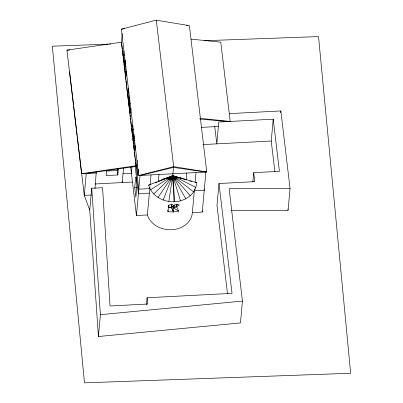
<?xml version="1.0" encoding="UTF-8"?>
<svg xmlns="http://www.w3.org/2000/svg" width="403" height="403" viewBox="0 0 403 403"><rect width="100%" height="100%" fill="white"/><g stroke="black" fill="none" stroke-linecap="round" stroke-linejoin="round"><path stroke-width="0.6" d="M168.132 207.177L171.577 207.409L171.854 204.276M176.912 204.386L176.685 206.825L178.645 211.167L173.381 211.968L171.582 207.273L168.116 207.127L171.577 207.409L173.935 205.873A2.841 1.547 -14.8 0 1 176.67 204.376A2.841 1.547 -14.8 0 1 179.199 205.077L176.685 206.825L173.376 207.318L176.726 206.744L176.947 204.306M171.849 204.366L171.577 207.409L173.935 205.873A2.841 1.612 1.4 0 0 171.34 204.648A2.841 1.612 1.4 0 0 168.55 205.631L167.996 211.721L173.381 211.968L173.935 205.873L171.451 207.369L173.381 211.968L173.24 210.824M122.305 33.474L121.51 42.179L66.928 50.153L81.602 173.708L86.252 173.542L84.267 195.374L89.748 210.114L98.418 336.52L240.46 322.924L242.45 301.086L229.111 188.745L290.059 188.473L288.069 210.306L231.518 210.562M89.748 210.114L91.733 188.277L102.569 187.712L110.024 305.988L147.825 304.023L147.08 297.767L232.022 293.354L218.985 183.516L254.777 181.657L253.709 172.67L279.42 171.335L273.229 119.197L218.784 122.028L216.799 143.861L214.734 126.477M94.992 188.609L96.272 171.814M106.709 170.177L106.216 175.562L117.832 174.957L118.432 168.378M125.111 60.445L124.723 64.697L123.58 55.08L123.968 50.828M98.418 336.52L100.402 314.683L91.733 188.277M126.532 71.361L126.094 76.217L124.95 66.596L125.504 60.526M117.485 168.751L117.313 170.61L106.291 171.003M129.59 97.078L129.146 101.934L128.003 92.312L128.391 88.066M123.52 167.986L122.195 182.569L122.044 181.325M131.01 107.989L130.512 113.455L129.373 103.833L129.867 98.372M129.227 110.316L129.328 109.193M133.972 134.003L133.529 138.859L132.386 129.242L132.773 124.995M135.337 145.523L134.899 150.379L133.756 140.763L134.199 135.907M132.028 166.646L131.423 173.33L122.97 173.769M121.51 42.179L136.123 166.394L86.247 173.466M134.708 187.607L135.579 178.03A5.844 0.569 87 0 1 136.451 179.536A5.844 0.569 87 0 1 136.718 187.652L135.851 197.223L134.708 187.607L137.101 187.481M138.4 169.169L137.851 175.24L136.708 165.623L137.206 160.157M136.431 215.519L140.073 175.466L173.471 167.411L205.898 172.046L202.256 212.099L192.357 212.613A22.895 18.845 5.2 0 1 171.764 229.745A22.895 18.845 5.2 0 1 147.377 214.95L136.431 215.519L130.693 167.205M147.377 214.95L149.886 187.42M150.102 185.032L151.024 174.897M146.455 304.628L147.08 297.767M158.349 181.602L158.999 174.484M186.08 180.161L186.73 173.043M192.357 212.613L194.513 188.911M195.133 182.101L196.004 172.56M218.985 183.516L216.995 205.349L227.519 293.968M252.857 182.03L253.709 172.67M274.927 172.066L271.239 141.03L273.229 119.197M280.684 112.815L280.851 110.946L229.267 113.626M171.456 207.404L171.784 204.361M168.852 201.475C159.89 200.054 151.14 194.191 148.662 185.108L172.721 175.643L196.614 182.614C196.19 196.165 181.007 203.631 168.852 201.475L172.721 175.643L173.668 166.646L156.273 20.15L121.358 29.192L138.733 175.537L206.769 172L189.395 25.656L156.273 20.15M172.071 179.94L172.721 175.643L185.078 179.542M170.912 180.292L172.721 175.643L195.858 187.43M163.16 200.014L172.721 175.643L177.119 177.98M173.809 205.802L174.469 204.729M169.935 179.829L172.721 175.643L193.712 191.914M158.011 197.47L172.721 175.643L176.579 178.725M168.308 206.114L169.038 205.092M168.761 179.547L172.721 175.643L190.292 195.793M153.719 193.989L172.721 175.643L175.93 179.421M167.552 179.043L172.721 175.643L185.808 198.835M150.541 189.788L172.721 175.643L175.098 179.96M155.321 182.866L157.064 182.146M158.223 181.662L172.721 175.643L180.529 200.87M167.129 178L164.565 178.756A16.679 9.329 -6.8 0 0 160.092 180.882M138.733 175.537L173.668 166.646L206.769 172M124.527 28.673L121.358 29.192M167.134 178.055L164.56 178.675A16.624 7.365 -5.8 0 0 162.747 179.254M81.602 173.708L136.179 165.734M100.402 314.683L242.45 301.086M66.928 50.153L69.835 50.002M123.58 55.08L124.779 55.015M124.95 66.596L126.149 66.535M128.003 92.312L129.202 92.252M129.373 103.833L130.567 103.773M132.386 129.242L133.584 129.182M201.5 127.353L218.381 126.477M133.756 140.763L134.955 140.702M203.047 144.576L271.239 141.03M136.708 165.623L137.907 165.562M86.252 173.542L96.413 173.013M95.002 183.98L132.456 182.035M148.662 185.108L149.619 185.058M195.591 182.67L196.614 182.614M149.775 188.614L138.828 189.183L135.625 162.233M91.436 195.002L84.267 195.374L77.3 136.682M149.367 193.113L138.415 193.682L135.176 166.399M194.347 190.775L204.24 190.261L204.094 189.017M108.216 44.169L52.34 46.184L84.469 382.85L350.66 373.269L318.531 36.597L204.271 40.713M109.47 44.123L110.729 44.078M199.792 118.981L227.72 121.56M191.052 39.136L220.784 42.154L230.194 121.434L199.848 118.351M186.66 25.424L187.904 25.611M179.365 177.713L180.317 177.859M179.365 177.743L180.327 177.935A16.679 9.329 -6.8 0 1 182.539 178.665M189.788 181.028L191.551 181.582M173.305 207.716L178.645 211.167M173.985 179.839L172.721 175.643L174.056 201.732M280.851 110.946L290.059 188.473M287.923 209.056L288.069 210.306M202.11 210.855L202.256 212.099M121.525 43.453L122.185 49.015M122.331 50.249L122.996 55.831M123.142 57.075L123.807 62.656M123.953 63.901L124.174 65.76M124.32 66.999L124.613 69.482M124.764 70.721L124.985 72.585M125.132 73.825L125.791 79.411M125.943 80.65L126.602 86.237M126.754 87.476L127.413 93.063M127.56 94.302L128.225 99.884M128.371 101.128L129.036 106.709M129.182 107.954L129.831 113.409M129.973 114.613L130.26 117.021M130.406 118.27L130.627 120.139M130.779 121.389L131.443 127.01M131.595 128.26L132.26 133.882M132.411 135.131L132.632 137.005M132.778 138.249L133.076 140.748M133.227 141.997L133.448 143.871M133.595 145.12L134.259 150.722M134.411 151.966L135.06 157.482M135.201 158.666L135.484 161.044M117.092 168.741L117.832 174.957M69.588 71.744L73.517 104.835M73.668 106.085L76.333 128.567M76.484 129.811L77.149 135.433M167.839 210.003L167.996 211.721M174.761 201.767L172.721 175.643L173.038 179.985"/></g></svg>
